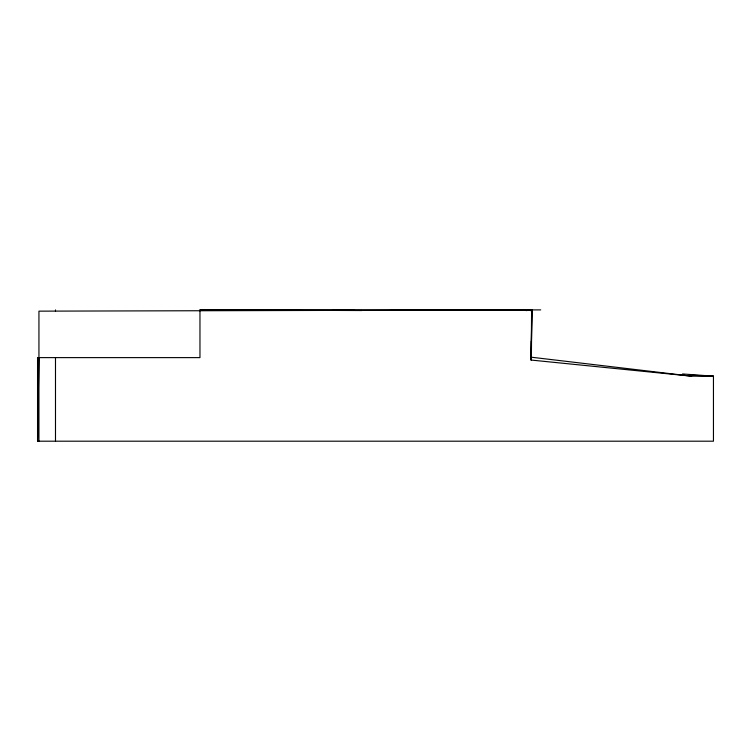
<?xml version="1.0" encoding="UTF-8"?>
<svg xmlns="http://www.w3.org/2000/svg" width="751" height="751" viewBox="0 0 751 751"><rect width="100%" height="100%" fill="white"/><g stroke="black" fill="none" stroke-linecap="round" stroke-linejoin="round"><path stroke-width="1.13" d="M531.229 350.745L531.229 360.067L531.764 309.994M531.135 360.058L691.436 376.167L692.272 375.293L713.45 376.167L691.436 376.167L531.389 357.213L531.802 309.928L199.963 309.928L199.963 357.617L37.55 357.617L37.55 441.194L713.45 441.194L713.45 376.167L682.546 373.96M526.047 310.604L531.802 309.928L531.229 360.067L531.595 309.853M37.55 441.194L38.939 357.617M531.229 311.149L531.802 309.928M462.09 310.182L485.324 310.097M276.922 309.975L301.376 309.881M332.768 309.966L353.965 309.891M422.043 309.975L444.874 309.891M442.555 309.966L460.241 309.9M540.701 309.891L38.939 311.149L38.939 441.194L37.55 357.617M425.808 310.229L449.051 310.229M390.182 310.36L413.416 310.36M199.963 309.928L361.879 310.538M531.332 341.085L531.389 357.213M55.49 309.928L55.49 311.149M55.49 357.617L55.49 441.194M38.245 357.617L38.245 399.401"/></g></svg>
